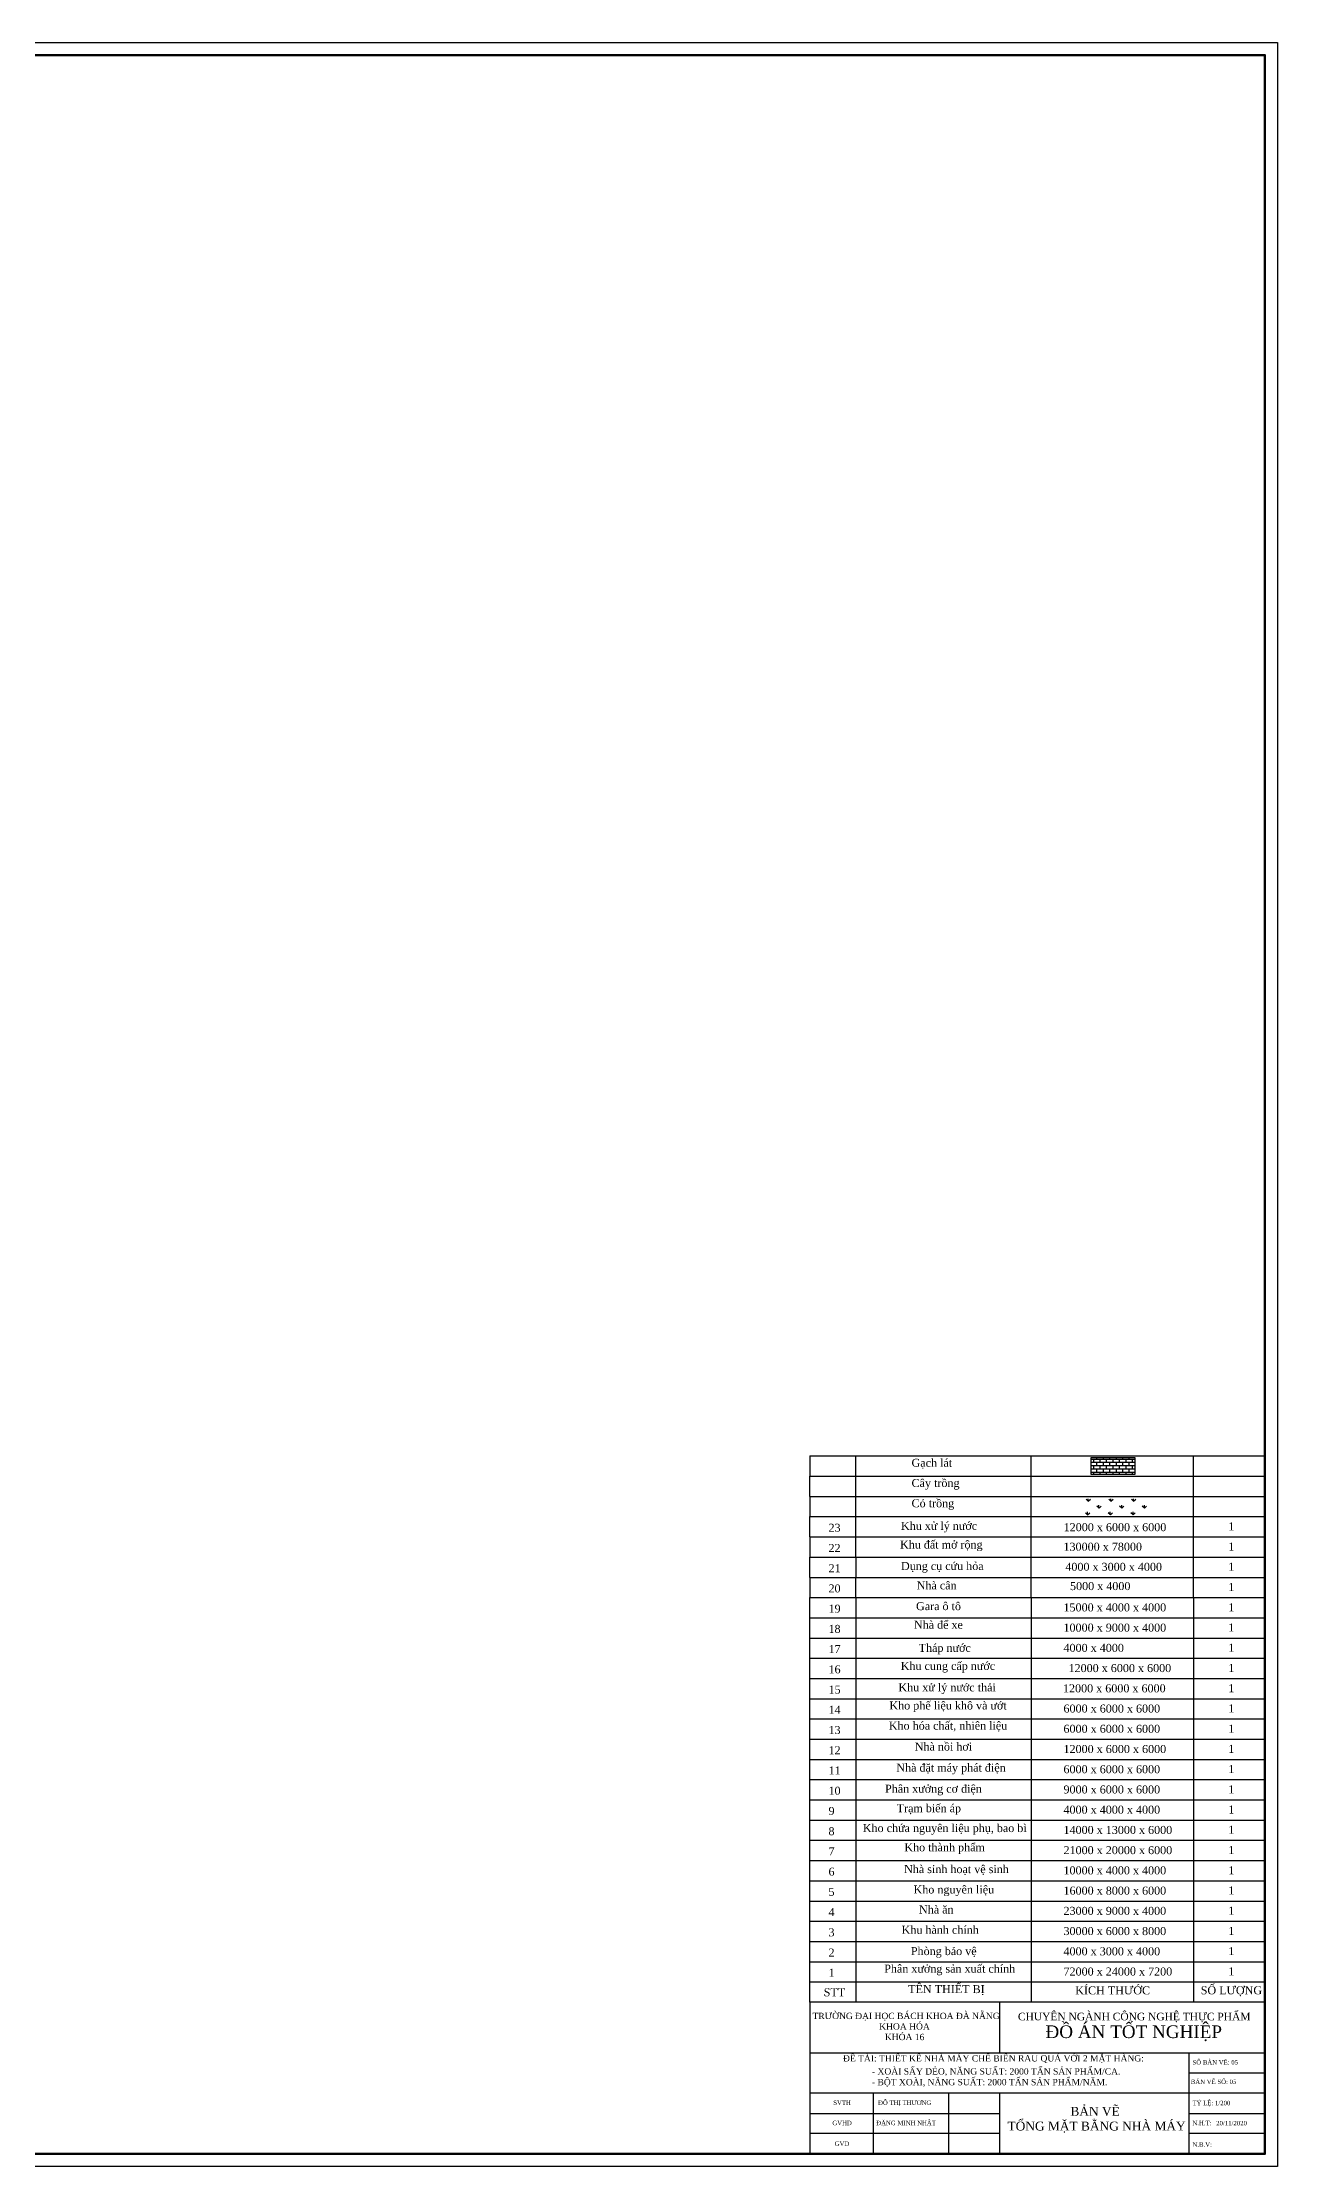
# Model space of a CAD drawing. Header units: inches. Extents: x -4475333 to 345677417, y -211198149 to 2125895.
# Drawn here: x -1721979 to -1624255, y 675187 to 843187 of the extents above; entities that cross this region are included whole.
import ezdxf

# ---------------------------------------------------------------- set-up
doc = ezdxf.new("R2010")
doc.units = ezdxf.units.IN
doc.header["$LTSCALE"] = 150
doc.header["$MEASUREMENT"] = 0
doc.layers.add('2424', color=7, linetype='Continuous')
doc.layers.add('NET NHAP', color=7, linetype='Continuous')
doc.layers.add('KHUNG BVE', color=7, linetype='Continuous', lineweight=0)
doc.styles.add('Cuong', font='times.ttf', dxfattribs={"height": 707.91})
doc.styles.get("Standard").update_dxf_attribs({"font": 'times.ttf', "height": 100})

msp = doc.modelspace()

# ---------------------------------------------------------------- linework, layer by layer
at = {"lineweight": 30}
for p, q in [((-1661255, 731386.5), (-1625255, 731386.5)), ((-1661255, 729786.5), (-1625255, 729786.5)), ((-1661255, 728186.5), (-1661255, 729786.5)), ((-1657634, 724986.5), (-1657634, 729791.5)), ((-1661255, 728186.5), (-1625255, 728186.5)), ((-1661255, 728186.5), (-1625255, 728186.5)), ((-1661255, 726586.5), (-1625255, 726586.5)), ((-1661255, 724986.5), (-1661255, 726586.5)), ((-1661255, 724986.5), (-1625255, 724986.5)), ((-1661255, 724986.5), (-1625255, 724986.5)), ((-1661255, 723386.5), (-1625255, 723386.5)), ((-1661255, 721786.5), (-1661255, 723386.5)), ((-1661255, 721786.5), (-1625255, 721786.5)), ((-1661255, 721786.5), (-1625255, 721786.5)), ((-1661255, 720186.5), (-1625255, 720186.5)), ((-1661255, 718586.5), (-1661255, 720186.5)), ((-1657634, 720191.5), (-1657634, 688186.5)), ((-1643755, 720186.5), (-1643755, 688186.5)), ((-1661255, 688186.5), (-1661255, 718586.5)), ((-1661255, 718586.5), (-1625255, 718586.5)), ((-1661255, 716986.5), (-1625255, 716986.5)), ((-1661255, 715386.5), (-1625255, 715386.5)), ((-1661255, 713786.5), (-1625255, 713786.5)), ((-1661255, 712186.5), (-1625255, 712186.5)), ((-1661255, 710586.5), (-1625255, 710586.5)), ((-1661255, 708986.5), (-1625255, 708986.5)), ((-1661255, 707386.5), (-1625255, 707386.5)), ((-1661255, 705786.5), (-1625255, 705786.5)), ((-1661255, 704186.5), (-1625255, 704186.5)), ((-1661255, 702586.5), (-1625255, 702586.5)), ((-1661255, 700986.5), (-1625255, 700986.5)), ((-1661255, 699386.5), (-1625255, 699386.5)), ((-1661255, 697786.5), (-1625255, 697786.5)), ((-1661255, 696186.5), (-1625255, 696186.5)), ((-1661255, 694586.5), (-1625255, 694586.5)), ((-1661255, 692986.5), (-1625255, 692986.5)), ((-1661255, 691386.5), (-1625255, 691386.5)), ((-1661255, 689786.5), (-1625255, 689786.5)), ((-1625255, 688186.5), (-1661255, 688186.5)), ((-1661255, 688186.5), (-1661255, 676186.5)), ((-1646255, 688186.5), (-1646255, 684186.5)), ((-1661255, 684186.5), (-1625255, 684186.5)), ((-1631255, 676186.5), (-1631255, 684186.5)), ((-1631255, 682586.5), (-1625255, 682586.5)), ((-1625255, 680986.5), (-1661255, 680986.5)), ((-1656255, 680986.5), (-1656255, 676186.5)), ((-1650255, 676186.5), (-1650255, 680986.5)), ((-1646255, 680986.5), (-1646255, 676186.5)), ((-1661255, 679386.5), (-1646255, 679386.5)), ((-1631255, 679386.5), (-1625255, 679386.5)), ((-1646255, 677786.5), (-1661255, 677786.5)), ((-1625255, 677786.5), (-1631255, 677786.5))]:
    msp.add_line(p, q, dxfattribs=at)
at = {"lineweight": 30, "ltscale": 2}
for p, q in [((-1661255, 731386.5), (-1661255, 729786.5)), ((-1657634, 729791.5), (-1657634, 731386.5)), ((-1643755, 729786.5), (-1643755, 731386.5)), ((-1661255, 729786.5), (-1658755, 729791.5)), ((-1643755, 721786.5), (-1643755, 729786.5)), ((-1630893.9, 721786.5), (-1630893.9, 729786.5)), ((-1661255, 728186.5), (-1661255, 726586.5)), ((-1657634, 726591.5), (-1657634, 728186.5)), ((-1643755, 726586.5), (-1643755, 728186.5)), ((-1661255, 726586.5), (-1658755, 726591.5)), ((-1661255, 724986.5), (-1661255, 723386.5)), ((-1643755, 723386.5), (-1643755, 724986.5)), ((-1661255, 723386.5), (-1658755, 723391.5)), ((-1661255, 721786.5), (-1661255, 720186.5)), ((-1643755, 720186.5), (-1643755, 721786.5)), ((-1661255, 720186.5), (-1658755, 720191.5))]:
    msp.add_line(p, q, dxfattribs=at)
at = {"color": 0}
for p, q in [((-1639001.6, 731139.9), (-1635554.1, 731139.9)), ((-1639001.6, 730883.9), (-1635554.1, 730883.9)), ((-1638800.2, 730883.9), (-1638800.2, 731139.9)), ((-1638544.2, 731139.9), (-1638544.2, 731278.8)), ((-1638544.2, 730627.9), (-1638544.2, 730883.9)), ((-1638288.2, 730883.9), (-1638288.2, 731139.9)), ((-1638032.2, 731139.9), (-1638032.2, 731278.8)), ((-1638032.2, 730627.9), (-1638032.2, 730883.9)), ((-1637776.2, 730883.9), (-1637776.2, 731139.9)), ((-1637520.2, 731139.9), (-1637520.2, 731278.8)), ((-1637520.2, 730627.9), (-1637520.2, 730883.9)), ((-1637264.2, 730883.9), (-1637264.2, 731139.9)), ((-1637008.2, 731139.9), (-1637008.2, 731278.8)), ((-1637008.2, 730627.9), (-1637008.2, 730883.9)), ((-1636752.2, 730883.9), (-1636752.2, 731139.9)), ((-1636496.2, 731139.9), (-1636496.2, 731278.8)), ((-1636496.2, 730627.9), (-1636496.2, 730883.9)), ((-1636240.2, 730883.9), (-1636240.2, 731139.9)), ((-1635984.2, 731139.9), (-1635984.2, 731278.8)), ((-1635984.2, 730627.9), (-1635984.2, 730883.9)), ((-1635728.2, 730883.9), (-1635728.2, 731139.9)), ((-1639001.6, 730627.9), (-1635554.1, 730627.9)), ((-1639001.6, 730371.9), (-1635554.1, 730371.9)), ((-1639001.6, 730115.9), (-1635554.1, 730115.9)), ((-1638800.2, 730371.9), (-1638800.2, 730627.9)), ((-1638800.2, 729921.7), (-1638800.2, 730115.9)), ((-1638544.2, 730115.9), (-1638544.2, 730371.9)), ((-1638288.2, 730371.9), (-1638288.2, 730627.9)), ((-1638288.2, 729921.7), (-1638288.2, 730115.9)), ((-1638032.2, 730115.9), (-1638032.2, 730371.9)), ((-1637776.2, 730371.9), (-1637776.2, 730627.9)), ((-1637776.2, 729921.7), (-1637776.2, 730115.9)), ((-1637520.2, 730115.9), (-1637520.2, 730371.9)), ((-1637264.2, 730371.9), (-1637264.2, 730627.9)), ((-1637264.2, 729921.7), (-1637264.2, 730115.9)), ((-1637008.2, 730115.9), (-1637008.2, 730371.9)), ((-1636752.2, 730371.9), (-1636752.2, 730627.9)), ((-1636752.2, 729921.7), (-1636752.2, 730115.9)), ((-1636496.2, 730115.9), (-1636496.2, 730371.9)), ((-1636240.2, 730371.9), (-1636240.2, 730627.9)), ((-1636240.2, 729921.7), (-1636240.2, 730115.9)), ((-1635984.2, 730115.9), (-1635984.2, 730371.9)), ((-1635728.2, 730371.9), (-1635728.2, 730627.9)), ((-1635728.2, 729921.7), (-1635728.2, 730115.9)), ((-1639232.5, 727812.4), (-1639400.9, 727980.8)), ((-1639235.4, 727812.6), (-1639235.4, 727990.3)), ((-1639232.5, 727812.4), (-1639064.1, 727980.8)), ((-1638383.3, 727255.4), (-1638383.3, 727493.5)), ((-1637436.4, 727812.4), (-1637604.8, 727980.8)), ((-1637439.4, 727812.6), (-1637439.4, 727990.3)), ((-1637436.4, 727812.4), (-1637268.1, 727980.8)), ((-1636587.2, 727255.4), (-1636587.2, 727493.5)), ((-1635640.4, 727812.4), (-1635808.8, 727980.8)), ((-1635643.3, 727812.6), (-1635643.3, 727990.3)), ((-1635640.4, 727812.4), (-1635472, 727980.8)), ((-1634791.2, 727255.4), (-1634791.2, 727493.5)), ((-1639278.4, 726723.4), (-1639446.8, 726891.8)), ((-1639281.3, 726723.5), (-1639281.3, 726961.7)), ((-1639278.4, 726723.4), (-1639110, 726891.8)), ((-1638380.4, 727255.3), (-1638548.7, 727423.7)), ((-1638380.4, 727255.3), (-1638212, 727423.7)), ((-1637482.3, 726723.4), (-1637650.7, 726891.8)), ((-1637485.3, 726723.5), (-1637485.3, 726961.7)), ((-1637482.3, 726723.4), (-1637314, 726891.8)), ((-1636584.3, 727255.3), (-1636752.7, 727423.7)), ((-1636584.3, 727255.3), (-1636415.9, 727423.7)), ((-1635686.3, 726723.4), (-1635854.7, 726891.8)), ((-1635689.2, 726723.5), (-1635689.2, 726961.7)), ((-1635686.3, 726723.4), (-1635517.9, 726891.8)), ((-1634788.3, 727255.3), (-1634956.6, 727423.7)), ((-1634788.3, 727255.3), (-1634619.9, 727423.7))]:
    msp.add_line(p, q, dxfattribs=at)
at = {"lineweight": 30, "ltscale": 70}
for p, q in [((-1630893.9, 729786.5), (-1630893.9, 731386.5)), ((-1630893.9, 726586.5), (-1630893.9, 728186.5))]:
    msp.add_line(p, q, dxfattribs=at)
at = {"color": 7, "lineweight": 30, "ltscale": 70}
for p, q in [((-1630893.9, 723386.5), (-1630893.9, 724986.5)), ((-1630893.9, 720186.5), (-1630893.9, 721786.5))]:
    msp.add_line(p, q, dxfattribs=at)
at = {"color": 7, "lineweight": 30}
msp.add_line((-1630893.9, 720186.5), (-1630893.9, 688186.5), dxfattribs=at)
msp.add_lwpolyline([(-1861855, 675186.5), (-1861855, 843186.5), (-1624255, 843186.5), (-1624255, 675186.5), (-1861855, 675186.5)], close=True)
at = {"lineweight": 70}
msp.add_lwpolyline([(-1856855, 676186.5), (-1625255, 676186.5), (-1625255, 842186.5), (-1856855, 842186.5)], close=True, dxfattribs=at)
at = {"color": 0}
msp.add_lwpolyline([(-1639001.6, 731278.8), (-1635554.1, 731278.8), (-1635554.1, 729921.7), (-1639001.6, 729921.7)], close=True, dxfattribs=at)
at = {"layer": '2424', "color": 7, "linetype": 'Continuous'}
for p, q in [((-1657634, 723391.5), (-1657634, 724986.5)), ((-1657634, 723391.5), (-1657634, 721786.5)), ((-1657634, 720191.5), (-1657634, 721786.5))]:
    msp.add_line(p, q, dxfattribs=at)
at = {"layer": 'KHUNG BVE', "lineweight": 0}
for p, q in [((-1625255, 676186.5), (-1625255, 842186.5)), ((-1856855, 676186.5), (-1625255, 676186.5))]:
    msp.add_line(p, q, dxfattribs=at)

# ---------------------------------------------------------------- texts
at = {"lineweight": 30, "char_height": 632.95, "width": 11267.209, "attachment_point": 1, "style": 'Cuong'}
for s, insert in [('KÍCH THƯỚC', (-1640260.1, 689435.3)), ('SỐ LƯỢNG', (-1630335.1, 689442.9))]:
    msp.add_mtext(s, dxfattribs=dict(at, insert=insert))
at = {"lineweight": 30, "attachment_point": 1}
for s, width, heights, insert, char_height in [('\\pi275.64;TRƯỜNG ĐẠI HỌC BÁCH KHOA ĐÀ NẴNG\\P\\pi5549.5;KHOA HÓA\\P\\pi6000.5;KHÓA 16', 14995.395, [3011.8], (-1661325.4, 687348.6), 500), ('\\pi1530.8;{\\fTimes New Roman|b0|i0|c0|p18;\\H1.5x;CHUYÊN NGÀNH CÔNG NGHỆ THỰC PHẨM\\P\\pi3709.5;\\H1.6667x;ĐỒ ÁN TỐT NGHIỆP}', 20998.934, [3077.4], (-1646326.5, 687348.6), 400), ('{\\fTimes New Roman|b0|i0|c0|p18; BẢN VẼ SỐ: 05}', 6000, [1077.5], (-1631255, 682064), 350), ('{\\fTimes New Roman|b0|i0|c0|p18;  SỐ BẢN VẼ: 05}', 6000, [1015.7], (-1631255, 683602.2), 350), ('\\pi1846.7;SVTH', 5000, [1023], (-1661255, 680409.5), 350), ('\\pi450.45;ĐỖ THỊ THƯƠNG', 6000, [1023], (-1656314.5, 680409.5), 350), ('{\\fTimes New Roman|b0|i0|c0|p18;  TỶ LỆ: 1/200}', 6000, [997.5], (-1631255, 680384.1), 350), ('\\pi1772.5;GVHD', 5000, [1020.7], (-1661255, 678807.2), 350), ('\\pi68.782;ĐẶNG MINH NHẬT', 6000, [1020.7], (-1656075, 678807.2), 350), ('\\pi5611.2;{\\fTimes New Roman|b0|i0|c0|p18;BẢN VẼ  \\P\\pi632.73;TỔNG MẶT BẰNG NHÀ MÁY}', 15000, [4800], (-1646255, 679902.6), 700), ('  N.H.T:', 6000, [762.1], (-1631255, 678802), 350), ('  20/11/2020', 6000, [912.9], (-1629376, 678794.3), 350), ('\\pi1959.1;GVD', 5000, [981.6], (-1661255, 677168.1), 350), ('  N.B.V:', 6000, [912.9], (-1631255, 677099.5), 350)]:
    msp.add_mtext_dynamic_manual_height_columns(s, width=width, gutter_width=1, heights=heights, dxfattribs=dict(at, insert=insert, char_height=char_height))
at = {"lineweight": 30, "char_height": 500, "width": 26045.204, "attachment_point": 1}
for s, insert in [('{\\fTimes New Roman|b0|i0|c0|p18;ĐỀ TÀI: THIẾT KẾ NHÀ MÁY CHẾ BIẾN RAU QUẢ VỚI 2 MẶT HÀNG:}', (-1658637.9, 683993.8)), ('- BỘT XOÀI, NĂNG SUẤT: 2000 TẤN SẢN PHẨM/NĂM.', (-1656350.3, 682112.4)), ('- XOÀI SẤY DẺO, NĂNG SUẤT: 2000 TẤN SẢN PHẨM/CA.', (-1656347.4, 682959.1))]:
    msp.add_mtext(s, dxfattribs=dict(at, insert=insert))
at = {"layer": '2424', "color": 7, "linetype": 'Continuous', "attachment_point": 1, "style": 'Cuong'}
for s, insert, char_height, width in [('Gạch lát', (-1653212, 731164.1), 632.95, 11267.209), ('Cây trồng', (-1653212, 729564.1), 632.95, 11267.209), ('Cỏ trồng', (-1653212, 727964.1), 632.95, 11267.209), ('23', (-1659784.3, 726026.1), 632.95, 11267.209), ('Khu xử lý nước ', (-1654051.3, 726177.7), 632.949, 11267.209), ('12000 x 6000 x 6000', (-1641180.7, 726070.4), 632.949, 11267.209), ('1', (-1628153.8, 726137.1), 632.9, 11267.209), ('\\pt4430.6;22', (-1659784.3, 724426.1), 632.949, 11267.209), ('Khu đất mở rộng ', (-1654125.3, 724699.2), 632.949, 11267.209), ('130000 x 78000 ', (-1641192.1, 724525.8), 632.949, 11267.209), ('1', (-1628153.8, 724537.1), 632.9, 11267.209), ('21', (-1659784.3, 722826.1), 632.95, 11267.209), ('Dụng cụ cứu hỏa', (-1654051.3, 722998.7), 632.949, 11267.209), ('4000 x 3000 x 4000', (-1641044.1, 722936.3), 632.949, 11267.209), ('1', (-1628153.8, 722937.1), 632.9, 11267.209), ('\\pt4430.6;20', (-1659784.3, 721226.1), 632.949, 11267.209), ('Nhà cân', (-1652805, 721466.4), 632.95, 11267.209), ('5000 x 4000', (-1640674.6, 721412.3), 632.949, 11267.209), ('1', (-1628153.8, 721337.1), 632.9, 11267.209), ('19', (-1659784.3, 719626.1), 632.95, 11267.209), ('Gara ô tô', (-1652857.2, 719825.3), 632.95, 11267.209), ('15000 x 4000 x 4000', (-1641192.1, 719725.8), 632.949, 11267.209), ('1', (-1628153.8, 719737.1), 632.9, 11267.209), ('18', (-1659784.3, 718026.1), 632.95, 11267.209), ('Nhà để xe', (-1653025.3, 718360.1), 632.95, 11267.209), ('10000 x 9000 x 4000', (-1641192.1, 718125.8), 632.949, 11267.209), ('1', (-1628153.8, 718137.1), 632.9, 11267.209), ('17', (-1659784.3, 716426.1), 632.95, 11267.209), ('Tháp nước', (-1652653.9, 716526.8), 632.95, 11267.209), ('4000 x 4000', (-1641192.1, 716525.8), 632.949, 11267.209), ('1', (-1628153.8, 716537.1), 632.9, 11267.209), ('16', (-1659784.3, 714826.1), 632.95, 11267.209), ('Khu cung cấp nước', (-1654071.4, 715097), 632.949, 11267.209), ('12000 x 6000 x 6000', (-1640793.7, 714925.8), 632.949, 11267.209), ('1', (-1628153.8, 714937.1), 632.9, 11267.209), ('15', (-1659784.3, 713226.1), 632.95, 11267.209), ('Khu xử lý nước thải', (-1654248.9, 713399), 632.949, 11267.209), ('12000 x 6000 x 6000', (-1641232.7, 713325.8), 632.949, 11267.209), ('1', (-1628153.8, 713337.1), 632.9, 11267.209), ('14', (-1659784.3, 711626.1), 632.95, 11267.209), ('Kho phế liệu khô và ướt', (-1654961.7, 711968.8), 632.949, 11267.209), ('6000 x 6000 x 6000', (-1641192.1, 711725.8), 632.949, 11267.209), ('1', (-1628153.8, 711737.1), 632.9, 11267.209), ('13', (-1659784.3, 710026.1), 632.95, 11267.209), ('\\pi1061.3;Kho hóa chất, nhiên liệu', (-1656073.5, 710376.5), 632.949, 11267.209), ('6000 x 6000 x 6000', (-1641192.1, 710125.8), 632.949, 11267.209), ('1', (-1628153.8, 710137.1), 632.9, 11267.209), ('12', (-1659784.3, 708426.1), 632.95, 11267.209), ('\\pi3425.1;Nhà nồi hơi', (-1656386.1, 708719.6), 632.949, 11267.209), ('12000 x 6000 x 6000', (-1641192.1, 708525.8), 632.949, 11267.209), ('1', (-1628153.8, 708537.1), 632.9, 11267.209), ('11', (-1659784.3, 706826.1), 632.95, 11267.209), ('Nhà đặt máy phát điện', (-1654419, 707054.7), 632.949, 11267.209), ('6000 x 6000 x 6000', (-1641192.1, 706925.8), 632.949, 11267.209), ('1', (-1628153.8, 706937.1), 632.9, 11267.209), ('10', (-1659784.3, 705226.1), 632.95, 11267.209), ('Phân xưởng cơ điện', (-1655313.9, 705385.3), 632.949, 11267.209), ('9000 x 6000 x 6000', (-1641192.1, 705325.8), 632.949, 11267.209), ('1', (-1628153.8, 705337.1), 632.9, 11267.209), ('9', (-1659784.3, 703626.1), 632.9, 11267.209), ('\\pt10760;Kho chứa nguyên liệu phụ, bao bì', (-1657069.2, 702272.5), 632.949, 13107.063), ('Trạm biến áp', (-1654392.1, 703842.5), 632.949, 11267.209), ('4000 x 4000 x 4000', (-1641192.1, 703725.8), 632.949, 11267.209), ('1', (-1628153.8, 703737.1), 632.9, 11267.209), ('8', (-1659784.3, 702026.1), 632.9, 11267.209), ('Kho thành phẩm', (-1653783.7, 700750), 632.949, 11267.209), ('14000 x 13000 x 6000', (-1641192.1, 702125.8), 632.949, 11267.209), ('1', (-1628153.8, 702137.1), 632.9, 11267.209), ('7', (-1659784.3, 700426.1), 632.9, 11267.209), ('Nhà sinh hoạt vệ sinh', (-1653801.5, 699026.3), 632.949, 11267.209), ('21000 x 20000 x 6000', (-1641192.1, 700525.8), 632.949, 11267.209), ('10000 x 4000 x 4000', (-1641192.1, 698925.8), 632.949, 11267.209), ('1', (-1628153.8, 700537.1), 632.9, 11267.209), ('1', (-1628153.8, 698937.1), 632.9, 11267.209), ('6', (-1659784.3, 698826.1), 632.9, 11267.209), ('5', (-1659784.3, 697226.1), 632.9, 11267.209), ('Kho nguyên liệu', (-1653054.7, 697414.9), 632.949, 11267.209), ('16000 x 8000 x 6000', (-1641192.1, 697325.8), 632.949, 11267.209), ('1', (-1628153.8, 697337.1), 632.9, 11267.209), ('4', (-1659784.3, 695626.1), 632.9, 11267.209), ('Nhà ăn', (-1652621.5, 695831.9), 632.95, 11267.209), ('23000 x 9000 x 4000', (-1641192.1, 695725.8), 632.949, 11267.209), ('1', (-1628153.8, 695737.1), 632.9, 11267.209), ('3', (-1659784.3, 694026.1), 632.9, 11267.209), ('Khu hành chính', (-1654000.2, 694228), 632.949, 11267.209), ('30000 x 6000 x 8000', (-1641192.1, 694125.8), 632.949, 11267.209), ('1', (-1628153.8, 694137.1), 632.9, 11267.209), ('2', (-1659784.3, 692426.1), 632.9, 11267.209), ('Phòng bảo vệ', (-1653268.4, 692542.2), 632.949, 11267.209), ('4000 x 3000 x 4000', (-1641192.1, 692525.8), 632.949, 11267.209), ('1', (-1628153.8, 692537.1), 632.9, 11267.209), ('1', (-1659784.3, 690826.1), 632.9, 11267.209), ('Phân xưởng sản xuất chính', (-1655379, 691153.1), 632.949, 11267.209), ('72000 x 24000 x 7200', (-1641192.1, 690925.8), 632.949, 11267.209), ('1', (-1628153.8, 690937.1), 632.9, 11267.209), ('STT', (-1660166.7, 689283.7), 632.95, 11267.209), ('TÊN THIẾT BỊ', (-1653480.1, 689533), 632.949, 11267.209)]:
    msp.add_mtext(s, dxfattribs=dict(at, insert=insert, char_height=char_height, width=width))
at = {"layer": 'NET NHAP', "color": 7, "lineweight": 25, "true_color": 0xffffff, "insert": (-1655448.5, 683478.6), "char_height": 2.5, "attachment_point": 1}
msp.add_mtext_dynamic_manual_height_columns('ĐỀ TÀI:', width=503.797, gutter_width=12.5, heights=[0], dxfattribs=at)

doc.saveas('drawing.dxf')
